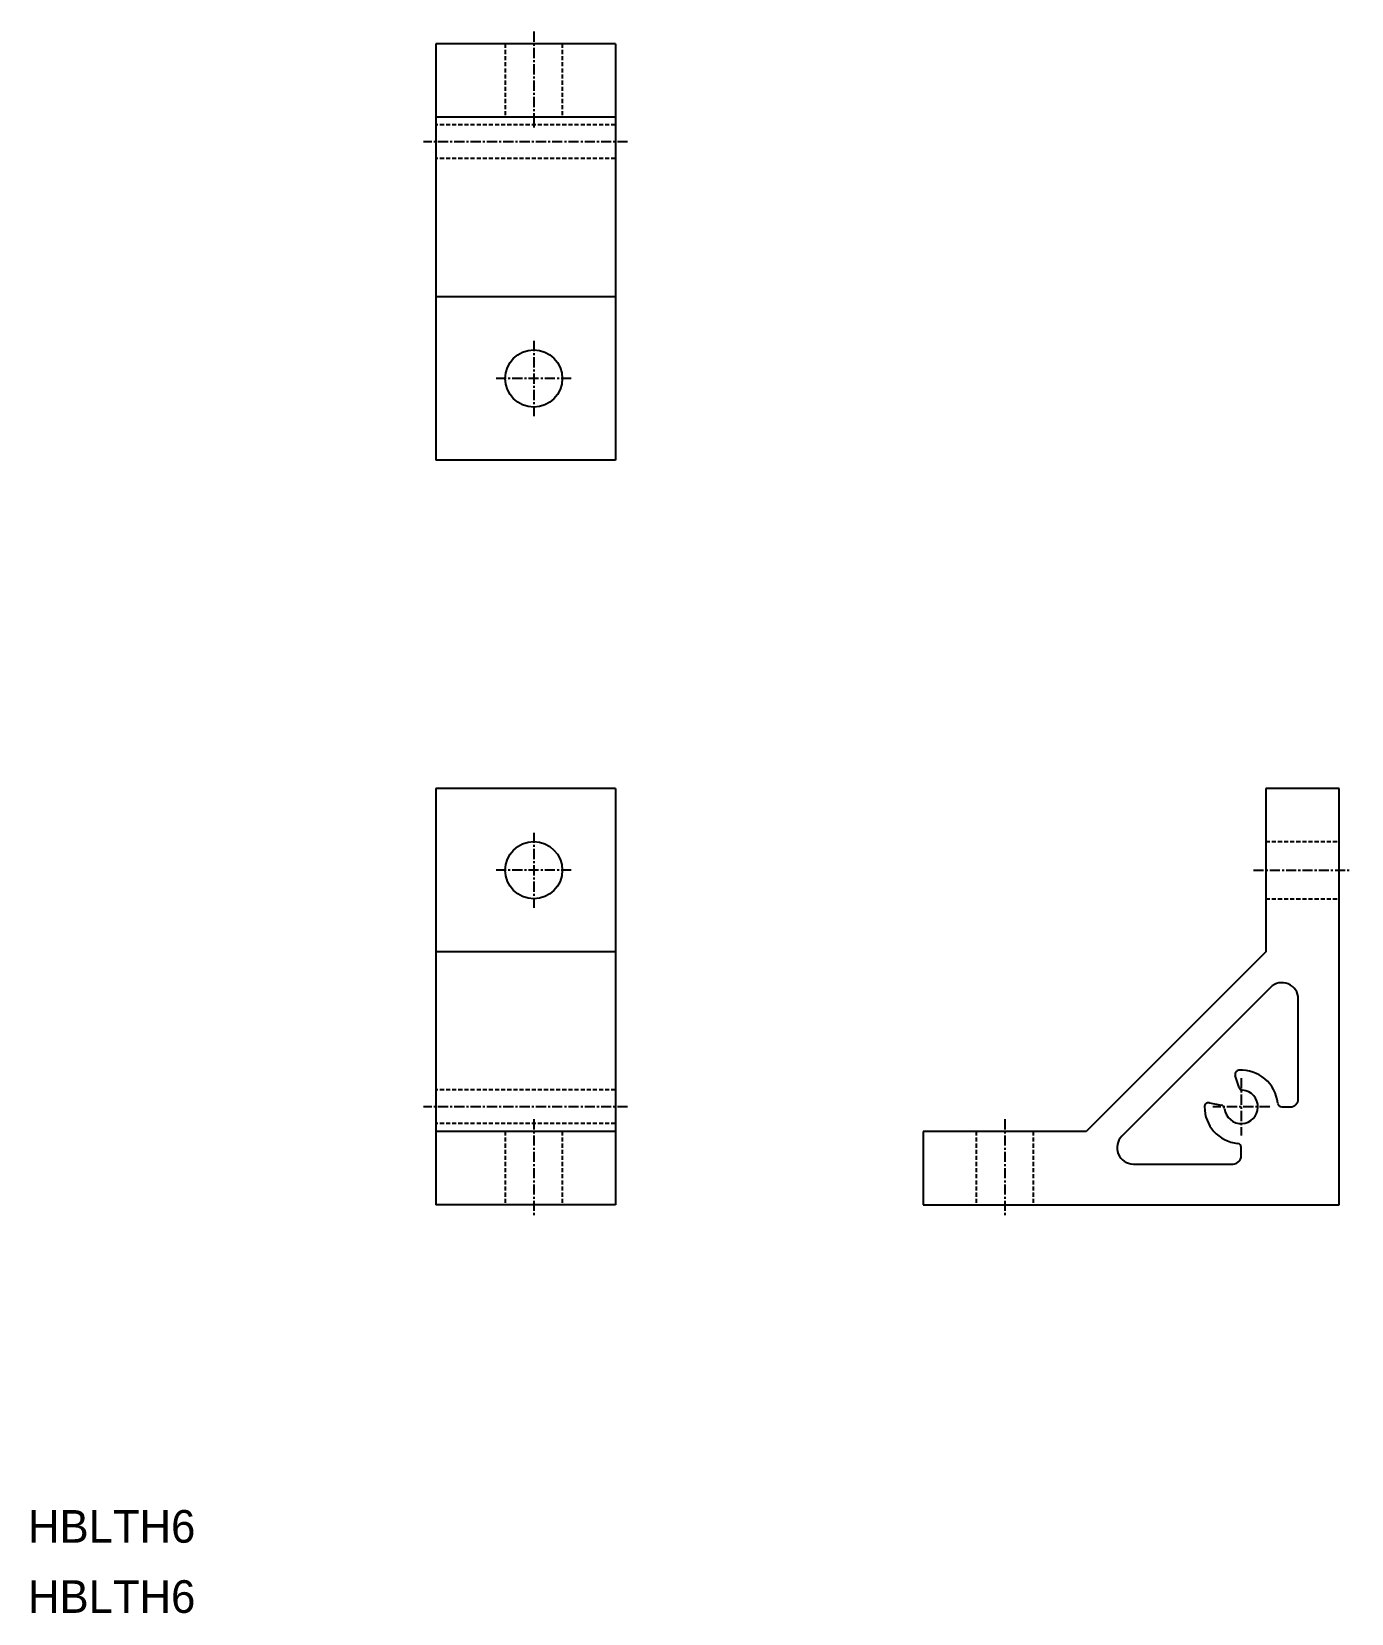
# Model space of a CAD drawing. Extents: x 0 to 162, y 0 to 194.
import ezdxf

# ---------------------------------------------------------------- set-up
doc = ezdxf.new("R2010")
doc.units = 0
doc.linetypes.add('CENTER', pattern=[2, 1.25, -0.25, 0.25, -0.25])
doc.linetypes.add('DASHED', pattern=[0.75, 0.5, -0.25])
doc.layers.get('0').update_dxf_attribs({"linetype": 'CONTINUOUS'})
doc.layers.add('CENTER', color=1, linetype='CENTER')

msp = doc.modelspace()

# ---------------------------------------------------------------- linework, layer by layer
at = {"color": 7, "linetype": 'CONTINUOUS'}
for p, q in [((50, 192.25), (50, 141.25)), ((72, 192.25), (50, 192.25)), ((72, 192.25), (72, 141.25)), ((72, 183.25), (50, 183.25)), ((72, 161.25), (50, 161.25)), ((72, 141.25), (50, 141.25)), ((72, 101), (50, 101)), ((50, 101), (50, 50)), ((72, 101), (72, 50)), ((151.73, 101), (151.73, 81)), ((160.73, 101), (151.73, 101)), ((160.73, 50), (160.73, 101)), ((72, 81), (50, 81)), ((151.73, 81), (129.73, 59)), ((152.32, 76.64), (134.1, 58.41)), ((155.73, 63), (155.73, 75.22)), ((148.49, 64.38), (148, 65.83)), ((144.83, 62.5), (146.3, 62.21)), ((153.71, 62), (154.73, 62)), ((72, 59), (50, 59)), ((109.73, 59), (109.73, 50)), ((129.73, 59), (109.73, 59)), ((148.73, 56), (148.73, 57.03)), ((135.51, 55), (147.73, 55)), ((72, 50), (50, 50)), ((109.73, 50), (160.73, 50))]:
    msp.add_line(p, q, dxfattribs=at)
at = {"color": 3, "linetype": 'DASHED'}
for p, q in [((58.5, 192.25), (58.5, 183.25)), ((65.5, 192.25), (65.5, 183.25)), ((72, 182.34), (50, 182.34)), ((72, 178.2), (50, 178.2)), ((151.73, 94.5), (160.73, 94.5)), ((151.73, 87.5), (160.73, 87.5)), ((72, 64.09), (50, 64.09)), ((72, 59.95), (50, 59.95)), ((58.5, 59), (58.5, 50)), ((65.5, 59), (65.5, 50)), ((116.23, 59), (116.23, 50)), ((123.23, 59), (123.23, 50))]:
    msp.add_line(p, q, dxfattribs=at)
at = {"color": 7, "linetype": 'CONTINUOUS'}
for centre in [(62, 151.25), (62, 91)]:
    msp.add_circle(centre, 3.5, dxfattribs=at)
for centre, radius, start, end in [((153.73, 75.22), 2, 0, 135), ((148.47, 65.99), 0.5, 93.7865, 198.7422), ((148.73, 62), 4.5, 5.7392, 93.7865), ((148.73, 62), 2.05, 186.3153, 84.8624), ((148.96, 64.54), 0.5, 198.7422, 264.8624), ((144.73, 62.01), 0.5, 78.7422, 179.8395), ((146.2, 61.72), 0.5, 6.3153, 78.7422), ((153.71, 62.5), 0.5, 185.7392, 270), ((154.73, 63), 1, 270, 0), ((148.73, 62), 4.5, 179.8395, 264.2608), ((135.51, 57), 2, 135, 270), ((148.23, 57.03), 0.5, 0, 84.2608), ((147.73, 56), 1, 270, 0)]:
    msp.add_arc(centre, radius, start, end, dxfattribs=at)
at = {"layer": 'CENTER', "color": 1, "linetype": 'CENTER'}
for p, q in [((62, 193.75), (62, 181.75)), ((73.5, 180.25), (48.5, 180.25)), ((62, 155.85), (62, 146.65)), ((66.6, 151.25), (57.4, 151.25)), ((62, 95.6), (62, 86.4)), ((66.6, 91), (57.4, 91)), ((150.23, 91), (162.23, 91)), ((148.73, 65.5), (148.73, 58.5)), ((73.5, 62), (48.5, 62)), ((62, 60.5), (62, 48.5)), ((119.73, 60.5), (119.73, 48.5)), ((152.23, 62), (145.23, 62))]:
    msp.add_line(p, q, dxfattribs=at)

# ---------------------------------------------------------------- texts
at = {"color": 7, "linetype": 'CONTINUOUS'}
for p in [(0, 8.6), (0, 0)]:
    msp.add_text('HBLTH6', height=4, dxfattribs=at).set_placement(p)

doc.saveas('drawing.dxf')
